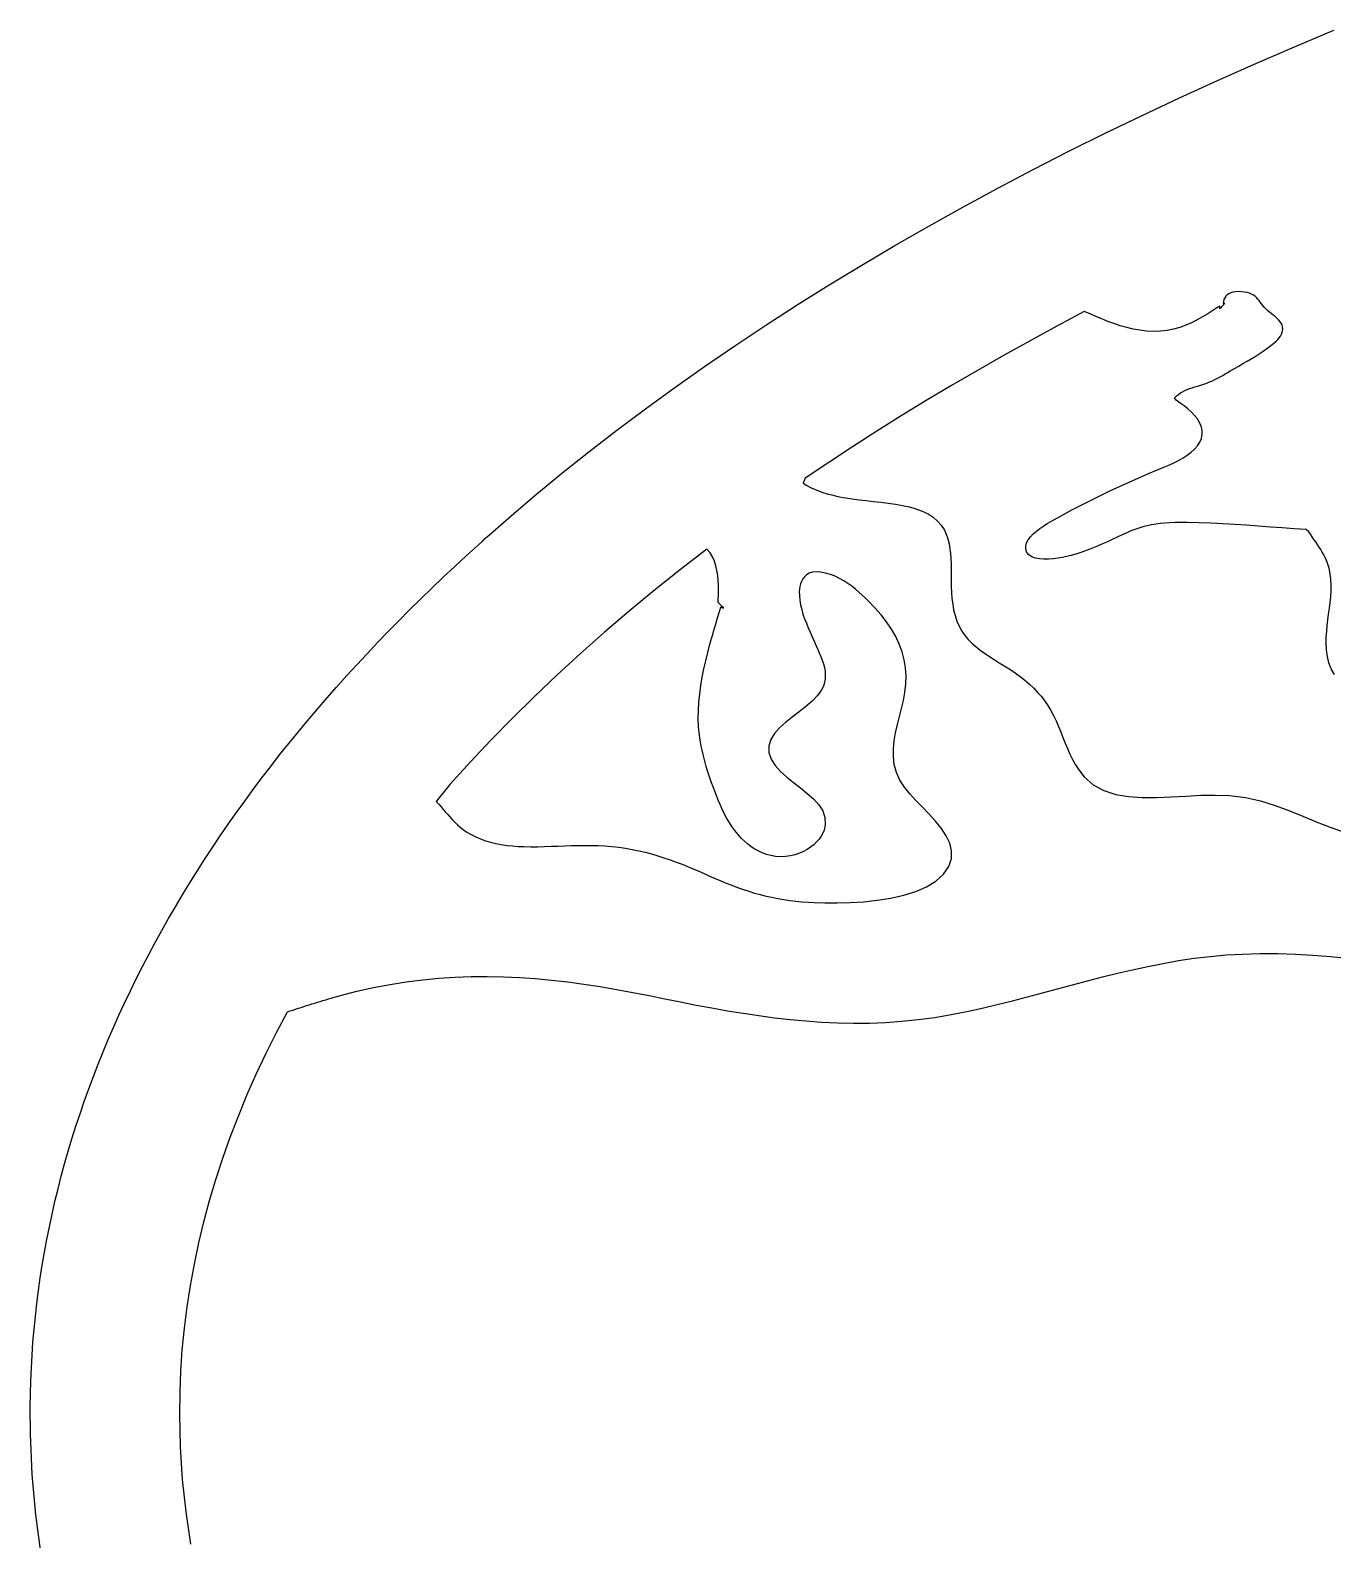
# Model space of a CAD drawing. Extents: x 0.2 to 24.2, y 0.4 to 12.4.
# Drawn here: x 0.16 to 4.51, y 5.97 to 11.02 of the extents above; entities that cross this region are included whole.
import ezdxf

# ---------------------------------------------------------------- set-up
doc = ezdxf.new("R2010")
doc.units = 0
doc.linetypes.add('0', pattern=[0])
doc.layers.add('1', color=7, linetype='0')

msp = doc.modelspace()

# ---------------------------------------------------------------- linework, layer by layer
at = {"layer": '1'}
for points in [[(0.192284, 5.919735), (0.174217, 6.053944), (0.162254, 6.188944), (0.156151, 6.324701), (0.155418, 6.414669), (0.156151, 6.458218), (0.157372, 6.501692), (0.159325, 6.545092), (0.161766, 6.588413), (0.164696, 6.63166), (0.168358, 6.674828), (0.172752, 6.717916), (0.177635, 6.760923), (0.18325, 6.80385), (0.18911, 6.846695), (0.195946, 6.889454), (0.20327, 6.932131), (0.211082, 6.974722), (0.219627, 7.017225), (0.228661, 7.059641), (0.238426, 7.101969), (0.24868, 7.144207), (0.259422, 7.186354), (0.270653, 7.228407), (0.28286, 7.27037), (0.295311, 7.312239), (0.308495, 7.354012), (0.322166, 7.395687), (0.336571, 7.437267), (0.351463, 7.478748), (0.366844, 7.520132), (0.382957, 7.561415), (0.399315, 7.602594), (0.416405, 7.643673), (0.433983, 7.684647), (0.452538, 7.725519), (0.471336, 7.766285), (0.490623, 7.806942), (0.510399, 7.847494), (0.530907, 7.887934), (0.551903, 7.928268), (0.573387, 7.968489), (0.595604, 8.008598), (0.618065, 8.048595), (0.641258, 8.08848), (0.66494, 8.128248), (0.68911, 8.1679), (0.713768, 8.207436), (0.739159, 8.246851), (0.765038, 8.28615), (0.791405, 8.325329), (0.81826, 8.364384), (0.845604, 8.403318), (0.87368, 8.442129), (0.902, 8.480816), (0.930809, 8.519377), (0.96035, 8.557814), (0.990135, 8.596119), (1.020897, 8.634296), (1.051659, 8.672348), (1.083153, 8.710266), (1.115379, 8.748051), (1.147606, 8.785704), (1.180565, 8.823225), (1.214256, 8.860609), (1.248192, 8.89786), (1.28286, 8.934971), (1.317528, 8.971945), (1.353172, 9.00878), (1.389061, 9.045475), (1.425194, 9.082029), (1.462303, 9.118439), (1.499657, 9.154709), (1.537498, 9.190832), (1.575829, 9.22681), (1.614403, 9.262642), (1.653954, 9.29833), (1.667381, 9.310362), (1.667625, 9.310631), (1.66787, 9.310898), (1.66787, 9.311163), (1.668114, 9.311428), (1.668358, 9.311691), (1.668602, 9.311954), (1.668846, 9.312216), (1.66909, 9.312475), (1.669334, 9.312735), (1.669579, 9.312992), (1.669823, 9.31325), (1.670067, 9.313503), (1.670311, 9.313759), (1.670555, 9.314011), (1.670799, 9.314262), (1.671043, 9.314514), (1.671288, 9.314764), (1.671532, 9.315012), (1.671776, 9.31526), (1.67202, 9.315506), (1.672264, 9.31575), (1.672508, 9.315992), (1.672752, 9.316236), (1.672997, 9.316479), (1.673241, 9.316717), (1.673485, 9.316956), (1.673729, 9.317194), (1.673973, 9.317432), (1.674217, 9.317667), (1.674461, 9.317902), (1.674706, 9.318134), (1.67495, 9.318367), (1.675194, 9.318598), (1.675438, 9.318827), (1.675682, 9.319056), (1.675926, 9.319283), (1.67617, 9.31951), (1.676414, 9.319735), (1.676903, 9.319958), (1.676903, 9.320181), (1.677391, 9.320402), (1.677635, 9.320621), (1.677635, 9.320843), (1.677879, 9.32106), (1.678368, 9.321278), (1.678368, 9.321491), (1.678612, 9.321707), (1.6791, 9.32192), (1.679344, 9.322132), (1.679588, 9.322342), (1.679832, 9.322554), (1.680321, 9.322763), (1.680565, 9.322969), (1.680565, 9.323175), (1.680809, 9.323378), (1.681053, 9.323584), (1.681297, 9.323788), (1.681786, 9.32399), (1.681786, 9.32419), (1.682274, 9.324389), (1.682274, 9.324589), (1.682762, 9.324783), (1.682762, 9.32498), (1.683495, 9.325176), (1.683495, 9.325365), (1.683739, 9.32556), (1.683983, 9.32575), (1.684471, 9.325941), (1.684959, 9.326128), (1.684715, 9.326317), (1.685204, 9.326502), (1.685448, 9.326689), (1.756737, 9.389286), (1.844139, 9.463747), (1.933739, 9.537519), (2.025291, 9.610594), (2.118797, 9.682959), (2.2145, 9.754604), (2.312157, 9.825521), (2.411522, 9.895699), (2.513084, 9.965128), (2.6166, 10.033798), (2.721825, 10.101698), (2.829247, 10.168821), (2.938377, 10.235153), (3.049217, 10.300688), (3.16201, 10.365414), (3.276756, 10.429319), (3.393211, 10.492397), (3.511375, 10.554634), (3.631248, 10.616024), (3.753075, 10.676556), (3.876366, 10.736217), (4.001366, 10.794998), (4.128319, 10.852892), (4.256493, 10.909887), (4.38662, 10.965973), (4.518211, 11.021139)], [(4.51992, 8.865927), (4.508934, 8.884464), (4.501122, 8.904572), (4.495995, 8.925732), (4.493309, 8.947435), (4.492332, 8.969168), (4.492577, 8.990414), (4.493797, 9.010668), (4.49575, 9.029408), (4.497948, 9.047853), (4.500389, 9.067501), (4.503075, 9.087055), (4.505516, 9.106522), (4.507469, 9.125906), (4.50869, 9.14521), (4.508934, 9.164438), (4.508202, 9.183599), (4.50576, 9.202692), (4.501854, 9.221724), (4.495506, 9.240696), (4.488426, 9.256855), (4.483788, 9.265739), (4.478905, 9.274549), (4.473778, 9.283285), (4.468407, 9.291954), (4.463036, 9.300558), (4.45742, 9.309107), (4.451317, 9.317596), (4.445457, 9.326038), (4.439354, 9.334431), (4.433495, 9.342787), (4.42495, 9.350649), (4.385155, 9.353035), (4.34536, 9.355782), (4.305565, 9.358749), (4.26577, 9.361797), (4.225975, 9.364788), (4.185936, 9.36758), (4.146141, 9.370035), (4.106346, 9.372013), (4.066307, 9.373373), (4.026756, 9.373976), (3.987206, 9.373684), (3.967918, 9.373075), (3.952049, 9.372065), (3.936913, 9.370569), (3.92202, 9.368578), (3.907616, 9.366081), (3.893211, 9.363066), (3.879051, 9.359522), (3.865379, 9.355434), (3.851707, 9.350794), (3.838036, 9.345587), (3.824608, 9.339802), (3.808983, 9.332623), (3.79287, 9.324898), (3.776512, 9.317184), (3.760155, 9.309551), (3.743553, 9.302059), (3.726952, 9.294777), (3.709862, 9.287771), (3.692772, 9.281109), (3.67495, 9.274853), (3.657372, 9.269072), (3.638817, 9.263832), (3.623192, 9.260015), (3.609764, 9.257339), (3.594872, 9.2549), (3.579247, 9.252949), (3.563622, 9.251736), (3.547752, 9.251513), (3.532616, 9.252529), (3.519188, 9.255039), (3.506981, 9.259295), (3.496971, 9.265545), (3.490135, 9.27404), (3.486717, 9.284681), (3.486717, 9.295254), (3.489647, 9.305725), (3.495262, 9.316023), (3.502831, 9.326078), (3.512108, 9.335823), (3.52285, 9.345188), (3.534325, 9.354103), (3.546776, 9.362503), (3.558983, 9.370314), (3.570946, 9.377468), (3.583397, 9.384474), (3.613182, 9.400801), (3.643456, 9.416945), (3.674217, 9.43289), (3.705223, 9.448622), (3.736717, 9.464123), (3.768456, 9.47938), (3.800438, 9.494371), (3.832664, 9.509085), (3.864891, 9.523504), (3.897606, 9.537613), (3.930321, 9.551394), (3.948875, 9.559174), (3.965477, 9.566254), (3.981834, 9.573732), (3.997948, 9.581669), (4.013084, 9.59013), (4.027245, 9.599178), (4.040428, 9.608877), (4.051659, 9.619287), (4.061424, 9.630474), (4.069237, 9.642498), (4.074608, 9.655428), (4.077293, 9.669346), (4.077049, 9.682962), (4.07412, 9.696014), (4.068504, 9.708527), (4.06118, 9.720526), (4.051903, 9.73204), (4.041161, 9.743093), (4.029198, 9.753714), (4.016502, 9.763927), (4.003319, 9.77376), (3.989647, 9.783239), (3.985008, 9.791277), (3.991356, 9.797304), (3.997704, 9.802654), (4.004539, 9.807407), (4.011375, 9.811647), (4.0187, 9.815445), (4.026512, 9.818886), (4.034569, 9.822046), (4.043114, 9.82501), (4.052391, 9.827852), (4.061913, 9.830656), (4.072411, 9.833546), (4.082664, 9.836815), (4.09243, 9.840366), (4.101952, 9.844179), (4.111229, 9.848227), (4.120018, 9.852489), (4.128807, 9.856941), (4.137108, 9.861559), (4.145897, 9.86632), (4.153954, 9.871201), (4.162498, 9.876175), (4.171288, 9.881334), (4.185448, 9.889408), (4.199608, 9.89743), (4.213524, 9.905447), (4.22744, 9.913502), (4.241112, 9.921642), (4.254539, 9.929914), (4.267723, 9.938362), (4.280907, 9.947029), (4.293358, 9.955967), (4.305565, 9.965216), (4.317528, 9.974825), (4.324364, 9.980791), (4.329979, 9.986227), (4.334862, 9.99189), (4.338768, 9.997746), (4.342186, 10.003759), (4.344383, 10.009888), (4.346092, 10.0161), (4.346581, 10.02236), (4.345848, 10.028625), (4.344383, 10.034863), (4.340965, 10.041037), (4.337059, 10.046955), (4.332176, 10.052528), (4.326561, 10.057873), (4.320946, 10.063051), (4.314842, 10.068123), (4.308495, 10.073153), (4.302635, 10.078201), (4.296288, 10.083326), (4.290672, 10.088598), (4.284813, 10.094069), (4.27993, 10.099806), (4.27578, 10.105667), (4.271629, 10.111238), (4.267479, 10.116598), (4.263573, 10.121691), (4.258934, 10.126461), (4.254051, 10.130852), (4.248924, 10.134806), (4.242577, 10.138271), (4.235741, 10.141191), (4.227928, 10.143507), (4.218895, 10.145164), (4.208641, 10.146128), (4.198143, 10.146347), (4.188622, 10.145737), (4.180077, 10.144325), (4.172752, 10.142132), (4.166161, 10.139181), (4.160545, 10.135498), (4.156151, 10.131104), (4.152733, 10.126024), (4.150047, 10.120281), (4.148582, 10.113897), (4.14785, 10.107035), (4.148338, 10.107042), (4.148827, 10.107067), (4.149071, 10.107103), (4.149559, 10.107153), (4.150047, 10.107212), (4.150291, 10.107279), (4.15078, 10.107355), (4.151268, 10.107437), (4.151756, 10.107525), (4.152489, 10.107613), (4.152733, 10.107706), (4.152733, 10.107431), (4.151756, 10.106369), (4.150291, 10.104683), (4.148338, 10.102535), (4.146141, 10.100098), (4.143944, 10.097527), (4.141747, 10.094994), (4.139549, 10.092659), (4.13784, 10.090687), (4.13662, 10.089247), (4.135887, 10.088499), (4.135887, 10.088991), (4.135887, 10.089897), (4.135887, 10.090792), (4.135887, 10.091677), (4.135887, 10.092556), (4.135887, 10.093433), (4.135887, 10.094311), (4.135887, 10.095192), (4.135887, 10.096075), (4.136131, 10.096972), (4.136131, 10.097878), (4.129539, 10.094006), (4.112938, 10.083088), (4.096092, 10.072227), (4.078514, 10.061646), (4.060448, 10.051556), (4.041649, 10.042179), (4.022606, 10.033733), (4.002586, 10.026432), (3.98159, 10.020496), (3.959862, 10.01614), (3.937645, 10.013586), (3.914207, 10.013037), (3.891014, 10.014284), (3.868309, 10.017027), (3.846336, 10.021093), (3.824608, 10.0263), (3.803123, 10.032473), (3.781883, 10.039433), (3.76162, 10.047005), (3.741356, 10.055004), (3.721092, 10.063259), (3.701805, 10.07159), (3.682518, 10.079817), (3.591209, 10.031284), (3.501122, 9.982285), (3.412498, 9.932848), (3.324852, 9.882982), (3.23867, 9.832687), (3.153954, 9.781971), (3.070457, 9.730837), (2.987938, 9.679287), (2.907127, 9.627331), (2.827538, 9.574968), (2.748924, 9.522203), (2.742088, 9.505192), (2.753807, 9.497974), (2.766258, 9.491348), (2.779442, 9.485285), (2.793358, 9.479759), (2.808006, 9.474743), (2.822655, 9.470205), (2.838036, 9.46612), (2.853661, 9.462461), (2.869286, 9.459198), (2.885155, 9.456303), (2.905418, 9.45315), (2.9291, 9.450077), (2.95327, 9.447353), (2.97744, 9.444759), (3.002098, 9.442081), (3.026512, 9.439106), (3.050682, 9.43561), (3.074608, 9.431381), (3.097313, 9.426205), (3.11953, 9.419865), (3.140526, 9.412142), (3.160057, 9.402695), (3.177391, 9.391487), (3.192039, 9.378946), (3.203758, 9.365261), (3.21328, 9.35062), (3.220604, 9.335215), (3.225975, 9.319233), (3.23037, 9.302866), (3.232811, 9.286301), (3.23452, 9.26973), (3.235741, 9.253344), (3.236717, 9.236702), (3.237206, 9.217402), (3.23745, 9.197975), (3.23745, 9.178467), (3.237694, 9.158924), (3.23867, 9.139389), (3.239891, 9.119909), (3.242332, 9.100531), (3.245506, 9.081299), (3.250389, 9.062258), (3.256493, 9.043457), (3.264793, 9.024937), (3.273094, 9.010099), (3.28286, 8.996185), (3.293846, 8.98304), (3.306541, 8.97057), (3.319725, 8.958681), (3.334373, 8.947277), (3.349022, 8.936268), (3.365135, 8.925554), (3.381248, 8.915045), (3.39785, 8.90465), (3.414696, 8.894266), (3.433006, 8.882895), (3.450829, 8.870962), (3.467674, 8.85869), (3.483788, 8.846052), (3.499168, 8.833025), (3.513329, 8.81958), (3.526512, 8.805695), (3.538963, 8.791346), (3.550438, 8.776503), (3.56118, 8.761145), (3.570702, 8.745247), (3.579979, 8.728033), (3.588524, 8.709921), (3.596581, 8.691595), (3.604149, 8.673128), (3.611229, 8.654596), (3.618553, 8.63607), (3.626122, 8.617624), (3.634422, 8.599331), (3.643456, 8.581268), (3.652977, 8.563503), (3.663963, 8.546112), (3.681786, 8.523178), (3.712303, 8.496117), (3.747948, 8.476791), (3.787743, 8.464048), (3.830956, 8.456736), (3.876854, 8.453693), (3.924706, 8.453768), (3.973534, 8.455803), (4.023094, 8.458643), (4.072411, 8.46114), (4.120995, 8.462128), (4.16909, 8.460352), (4.222313, 8.453552), (4.27285, 8.442205), (4.320946, 8.427372), (4.367577, 8.410109), (4.413475, 8.391474), (4.458885, 8.372524), (4.505028, 8.354324), (4.552147, 8.337927)], [(0.693016, 5.955832), (0.676903, 6.063976), (0.665184, 6.172358), (0.658104, 6.280964), (0.655663, 6.389776), (0.656883, 6.46274), (0.659569, 6.534567), (0.664452, 6.606298), (0.671532, 6.677927), (0.680565, 6.749451), (0.691551, 6.820868), (0.704735, 6.892168), (0.719872, 6.963354), (0.736717, 7.034416), (0.75576, 7.105352), (0.776756, 7.176155), (0.799706, 7.246822), (0.824852, 7.317348), (0.851952, 7.38773), (0.88076, 7.457962), (0.911766, 7.528038), (0.944725, 7.597958), (0.979881, 7.667711), (1.016258, 7.736502), (1.025291, 7.739546), (1.034569, 7.742571), (1.043602, 7.745577), (1.052879, 7.748564), (1.061913, 7.751535), (1.070946, 7.754482), (1.079979, 7.757412), (1.089256, 7.760315), (1.098289, 7.763201), (1.107567, 7.766062), (1.1166, 7.7689), (1.125877, 7.771713), (1.135155, 7.774502), (1.144188, 7.777267), (1.153709, 7.780005), (1.162743, 7.782717), (1.172264, 7.785402), (1.181541, 7.788059), (1.19326, 7.791365), (1.248924, 7.805775), (1.304588, 7.818192), (1.35952, 7.828682), (1.413963, 7.83732), (1.468895, 7.84417), (1.52285, 7.849304), (1.577293, 7.852787), (1.631248, 7.854691), (1.684959, 7.85508), (1.738914, 7.854027), (1.792625, 7.851597), (1.846581, 7.847862), (1.900291, 7.842886), (1.954247, 7.836742), (2.008446, 7.829498), (2.062645, 7.82122), (2.117088, 7.811979), (2.171776, 7.801842), (2.226463, 7.790926), (2.279442, 7.780212), (2.331688, 7.769705), (2.384178, 7.759518), (2.436424, 7.749758), (2.488914, 7.74053), (2.540916, 7.731943), (2.593163, 7.724108), (2.645653, 7.717131), (2.698143, 7.711119), (2.750633, 7.706181), (2.803612, 7.702425), (2.85659, 7.699957), (2.910057, 7.698889), (2.963768, 7.699326), (3.017723, 7.701376), (3.072166, 7.705147), (3.127098, 7.710749), (3.182518, 7.718288), (3.237694, 7.727762), (3.289696, 7.73802), (3.340965, 7.749201), (3.391502, 7.761158), (3.442284, 7.773727), (3.492577, 7.786757), (3.542625, 7.800091), (3.592918, 7.813572), (3.643211, 7.827045), (3.693016, 7.840357), (3.743309, 7.853344), (3.793602, 7.86586), (3.844383, 7.877743), (3.895164, 7.888838), (3.946434, 7.898989), (3.998192, 7.908041), (4.050438, 7.91584), (4.103416, 7.922226), (4.156883, 7.927044), (4.212059, 7.930189), (4.271385, 7.931725), (4.330711, 7.931524), (4.389549, 7.929735), (4.447899, 7.926495), (4.506493, 7.921953), (4.56411, 7.916248)]]:
    msp.add_lwpolyline(points, dxfattribs=at)
msp.add_lwpolyline([(2.420067, 9.285034), (2.3312, 9.216305), (2.24453, 9.14702), (2.160057, 9.077131), (2.077538, 9.006647), (1.997215, 8.935574), (1.91909, 8.863914), (1.842918, 8.791679), (1.768944, 8.718872), (1.697166, 8.645498), (1.627586, 8.571569), (1.559959, 8.497086), (1.514305, 8.440075), (1.522362, 8.431505), (1.530174, 8.422825), (1.537498, 8.414078), (1.545067, 8.405308), (1.552635, 8.396559), (1.560448, 8.387875), (1.568504, 8.379297), (1.576561, 8.370871), (1.585106, 8.36264), (1.594383, 8.354649), (1.604393, 8.346935), (1.6166, 8.338409), (1.631004, 8.329744), (1.646385, 8.322029), (1.662254, 8.315228), (1.678856, 8.309307), (1.695702, 8.304232), (1.713524, 8.299963), (1.73159, 8.296467), (1.750145, 8.293707), (1.769188, 8.291643), (1.788475, 8.290247), (1.808006, 8.289482), (1.830223, 8.289204), (1.852928, 8.289341), (1.875389, 8.289804), (1.898338, 8.290497), (1.920799, 8.291313), (1.943504, 8.292156), (1.966209, 8.292919), (1.988426, 8.293505), (2.011131, 8.293814), (2.033836, 8.293741), (2.056297, 8.293182), (2.078758, 8.292034), (2.101952, 8.290047), (2.124901, 8.287384), (2.147362, 8.284079), (2.169823, 8.280157), (2.191551, 8.27565), (2.21328, 8.270586), (2.23452, 8.264994), (2.25576, 8.258904), (2.276268, 8.252348), (2.296776, 8.245354), (2.317284, 8.237947), (2.336815, 8.230324), (2.35537, 8.222729), (2.373924, 8.214954), (2.392479, 8.207058), (2.410789, 8.199095), (2.4291, 8.19112), (2.447655, 8.183191), (2.465965, 8.175365), (2.48452, 8.167698), (2.503319, 8.160246), (2.522606, 8.153065), (2.541893, 8.146212), (2.560692, 8.139915), (2.579491, 8.134192), (2.598289, 8.128941), (2.617821, 8.124159), (2.637108, 8.119839), (2.656883, 8.115974), (2.676903, 8.112562), (2.696922, 8.109598), (2.717186, 8.107073), (2.737694, 8.104988), (2.758446, 8.103331), (2.778954, 8.102102), (2.814842, 8.101019), (2.855858, 8.100956), (2.899559, 8.102262), (2.944725, 8.10523), (2.990135, 8.110149), (3.035057, 8.117308), (3.07827, 8.126993), (3.118553, 8.1395), (3.15493, 8.155113), (3.18618, 8.174124), (3.211082, 8.196821), (3.229149, 8.223234), (3.237938, 8.24966), (3.23867, 8.275557), (3.232567, 8.300947), (3.220848, 8.325855), (3.204735, 8.350302), (3.185204, 8.374311), (3.163963, 8.397909), (3.141258, 8.421116), (3.119286, 8.443953), (3.098534, 8.466442), (3.080711, 8.488619), (3.065575, 8.512043), (3.0541, 8.537792), (3.04702, 8.563894), (3.043846, 8.590294), (3.04409, 8.616932), (3.046532, 8.643749), (3.05117, 8.670689), (3.057274, 8.697697), (3.06411, 8.724709), (3.070946, 8.751675), (3.077293, 8.778532), (3.08242, 8.805223), (3.085838, 8.832863), (3.086571, 8.860601), (3.084373, 8.887877), (3.079979, 8.91468), (3.072899, 8.941006), (3.063377, 8.966843), (3.051659, 8.992189), (3.037498, 9.017029), (3.020897, 9.041361), (3.002831, 9.065174), (2.982323, 9.088463), (2.96035, 9.111221), (2.950096, 9.121063), (2.939842, 9.1308), (2.928612, 9.140755), (2.917137, 9.150736), (2.904686, 9.160547), (2.891747, 9.169992), (2.878075, 9.178877), (2.86367, 9.18701), (2.848778, 9.194193), (2.833397, 9.200232), (2.817039, 9.204933), (2.800438, 9.208021), (2.785789, 9.20874), (2.773338, 9.207289), (2.762596, 9.203938), (2.753563, 9.198965), (2.746239, 9.192644), (2.740623, 9.185246), (2.735985, 9.177048), (2.732567, 9.168322), (2.73037, 9.159342), (2.729149, 9.150385), (2.728905, 9.141722), (2.729149, 9.129713), (2.730614, 9.114031), (2.733299, 9.098436), (2.736961, 9.082924), (2.741356, 9.067493), (2.746727, 9.052139), (2.752586, 9.036865), (2.758934, 9.02166), (2.765526, 9.006531), (2.772362, 8.991468), (2.779198, 8.976473), (2.785789, 8.961536), (2.791161, 8.949209), (2.796043, 8.937445), (2.800926, 8.925474), (2.805565, 8.913336), (2.809715, 8.90107), (2.812889, 8.888708), (2.815086, 8.876291), (2.816063, 8.863855), (2.815575, 8.851435), (2.813866, 8.839073), (2.809715, 8.826801), (2.803856, 8.814362), (2.78994, 8.794962), (2.771873, 8.776352), (2.750877, 8.758289), (2.728416, 8.740538), (2.705223, 8.722853), (2.683006, 8.705), (2.662987, 8.686735), (2.645897, 8.667824), (2.63369, 8.648024), (2.626854, 8.627096), (2.627098, 8.604801), (2.634911, 8.581612), (2.648338, 8.560499), (2.666161, 8.540743), (2.686913, 8.521969), (2.709618, 8.503803), (2.733055, 8.485867), (2.755516, 8.467787), (2.776512, 8.44919), (2.793846, 8.429697), (2.807274, 8.408937), (2.814842, 8.38653), (2.815819, 8.362103), (2.811913, 8.345026), (2.807762, 8.334627), (2.802147, 8.324413), (2.795067, 8.314493), (2.78701, 8.304979), (2.777489, 8.295979), (2.766991, 8.2876), (2.755272, 8.279951), (2.742821, 8.273144), (2.729149, 8.267284), (2.714745, 8.262482), (2.699608, 8.258846), (2.682518, 8.256411), (2.665428, 8.255777), (2.649315, 8.256845), (2.63369, 8.259455), (2.618797, 8.263447), (2.604393, 8.268663), (2.591209, 8.27494), (2.57827, 8.282118), (2.566795, 8.290039), (2.555809, 8.298542), (2.545311, 8.307467), (2.535789, 8.317051), (2.524071, 8.33003), (2.513084, 8.343447), (2.503319, 8.357243), (2.493797, 8.371368), (2.485497, 8.385769), (2.477684, 8.400389), (2.470604, 8.415176), (2.463768, 8.430077), (2.45742, 8.445036), (2.451561, 8.459999), (2.445946, 8.474916), (2.440331, 8.489235), (2.435692, 8.502743), (2.431053, 8.516279), (2.426659, 8.529846), (2.42202, 8.543442), (2.41787, 8.55707), (2.413963, 8.570724), (2.410545, 8.584412), (2.406883, 8.598129), (2.403954, 8.611876), (2.40078, 8.625656), (2.398094, 8.639458), (2.394676, 8.662291), (2.392235, 8.689928), (2.391014, 8.717606), (2.391258, 8.745316), (2.392967, 8.773041), (2.395653, 8.800774), (2.399559, 8.828501), (2.404442, 8.856211), (2.409813, 8.883896), (2.416161, 8.911539), (2.422997, 8.939135), (2.430077, 8.966661), (2.433495, 8.978447), (2.436424, 8.988913), (2.439354, 8.999369), (2.442284, 9.009815), (2.445457, 9.020258), (2.448631, 9.030699), (2.451805, 9.04114), (2.454735, 9.051584), (2.457909, 9.062033), (2.461327, 9.072489), (2.464256, 9.082956), (2.466942, 9.091318), (2.467674, 9.090822), (2.468163, 9.090368), (2.468895, 9.089962), (2.469627, 9.0896), (2.47036, 9.089285), (2.471092, 9.08901), (2.472069, 9.088785), (2.472801, 9.088602), (2.473778, 9.088463), (2.474754, 9.088373), (2.475731, 9.088326), (2.476463, 9.0884), (2.475731, 9.089069), (2.474266, 9.090317), (2.472557, 9.092007), (2.47036, 9.094009), (2.467918, 9.096199), (2.465721, 9.098438), (2.463524, 9.100601), (2.461327, 9.102554), (2.459373, 9.10417), (2.458153, 9.105316), (2.457664, 9.10586), (2.457909, 9.116117), (2.458397, 9.131008), (2.458397, 9.146715), (2.458397, 9.162996), (2.457664, 9.179611), (2.4562, 9.196318), (2.45327, 9.212877), (2.449852, 9.229052), (2.444969, 9.244591), (2.438377, 9.259264), (2.430321, 9.272825)], close=True, dxfattribs=at)

doc.saveas('drawing.dxf')
